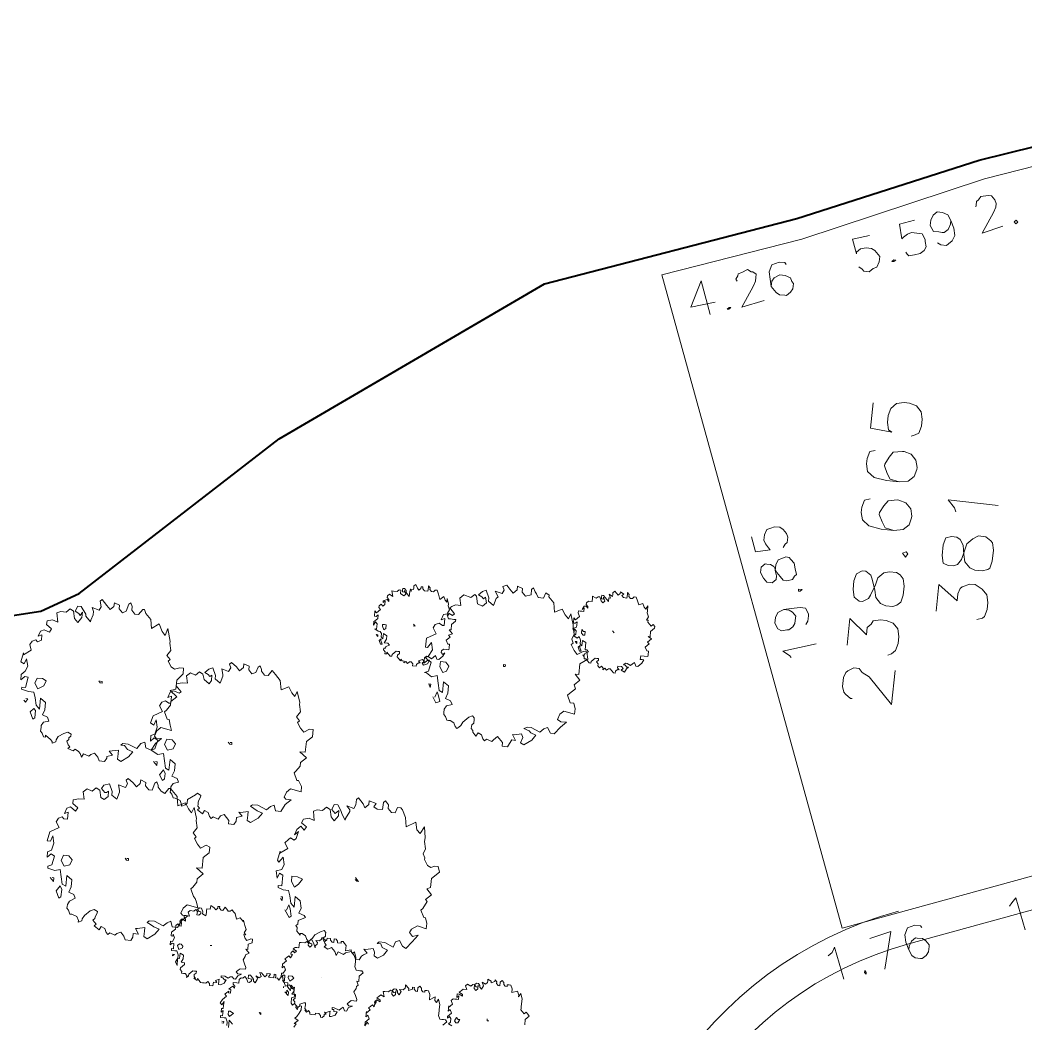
# Model space of a CAD drawing. Header units: metres. Extents: x -977055 to 805873, y -1033982 to 242021.
# Drawn here: x 2703.89 to 2733.51, y 1083.39 to 1112.94 of the extents above; entities that cross this region are included whole.
import ezdxf

# ---------------------------------------------------------------- set-up
doc = ezdxf.new("R2010")
doc.units = ezdxf.units.M
for name, color, linetype in [('PDF_acera', 7, 'Continuous'), ('PDF_areas por lote', 7, 'Continuous'), ('PDF_COTAS', 7, 'Continuous'), ('PDF_LOTES', 7, 'Continuous'), ('PDF_No. lotes', 7, 'Continuous'), ('PDF_PLANTAS', 7, 'Continuous'), ('PDF_Poligono Ceres', 7, 'Continuous')]:
    doc.layers.add(name, color=color, linetype=linetype)

# ---------------------------------------------------------------- blocks, each defined once
blk = doc.blocks.new('CALLE')
at = {"layer": 'PDF_acera', "lineweight": 9}
blk.add_lwpolyline([(39.010727, -232.196302, -0.3800811), (49.067424, -237.29328), (76.670496, -307.35936)], format="xyb", dxfattribs=at)
blk.add_arc((41.17176, -240.404976), 9.292752, 21.5057374, 104.7491479, dxfattribs=at)
at = {"layer": 'PDF_areas por lote', "lineweight": 9}
for points in [[(54.655776, -235.38816), (54.655776, -235.345824), (54.740448, -235.218816), (54.782784, -235.17648), (54.909792, -235.134144), (55.121472, -235.134144), (55.24848, -235.17648), (55.290816, -235.218816), (55.375488, -235.345824), (55.375488, -235.472832), (55.290816, -235.557504), (55.206144, -235.726848), (54.61344, -236.319552), (55.417824, -236.319552)], [(55.88352, -235.134144), (56.51856, -235.134144), (56.179872, -235.557504), (56.349216, -235.557504), (56.433888, -235.642176), (56.51856, -235.684512), (56.560896, -235.853856), (56.560896, -235.980864), (56.51856, -236.150208), (56.391552, -236.277216), (56.222208, -236.319552), (56.052864, -236.319552), (55.88352, -236.277216), (55.798848, -236.192544), (55.756512, -236.107872)], [(59.355072, -235.303488), (59.312736, -235.17648), (59.143392, -235.134144), (59.016384, -235.134144), (58.84704, -235.17648), (58.720032, -235.345824), (58.677696, -235.642176), (58.677696, -235.938528), (58.720032, -236.150208), (58.84704, -236.277216), (59.016384, -236.319552), (59.05872, -236.319552), (59.228064, -236.277216), (59.355072, -236.150208), (59.397408, -235.980864), (59.397408, -235.938528), (59.355072, -235.726848), (59.228064, -235.642176), (59.05872, -235.557504), (59.016384, -235.557504), (58.84704, -235.642176), (58.720032, -235.726848), (58.677696, -235.938528)], [(60.498144, -235.303488), (60.455808, -235.17648), (60.286464, -235.134144), (60.159456, -235.134144), (59.990112, -235.17648), (59.863104, -235.345824), (59.820768, -235.642176), (59.820768, -235.938528), (59.863104, -236.150208), (59.990112, -236.277216), (60.159456, -236.319552), (60.201792, -236.319552), (60.371136, -236.277216), (60.498144, -236.150208), (60.54048, -235.980864), (60.54048, -235.938528), (60.498144, -235.726848), (60.371136, -235.642176), (60.201792, -235.557504), (60.159456, -235.557504), (59.990112, -235.642176), (59.863104, -235.726848), (59.820768, -235.938528)], [(61.59888, -235.134144), (61.006176, -235.134144), (60.96384, -235.642176), (61.006176, -235.557504), (61.17552, -235.515168), (61.344864, -235.515168), (61.514208, -235.557504), (61.641216, -235.684512), (61.683552, -235.853856), (61.683552, -235.980864), (61.641216, -236.150208), (61.514208, -236.277216), (61.344864, -236.319552), (61.17552, -236.319552), (61.006176, -236.277216), (60.96384, -236.192544), (60.921504, -236.107872)]]:
    blk.add_lwpolyline(points, dxfattribs=at)
for points in [[(57.195936, -235.134144), (57.026592, -235.17648), (56.94192, -235.303488), (56.94192, -235.38816), (57.026592, -235.515168), (57.111264, -235.557504), (57.36528, -235.642176), (57.534624, -235.684512), (57.661632, -235.81152), (57.703968, -235.938528), (57.703968, -236.107872), (57.661632, -236.192544), (57.57696, -236.277216), (57.407616, -236.319552), (57.195936, -236.319552), (57.026592, -236.277216), (56.94192, -236.192544), (56.899584, -236.107872), (56.899584, -235.938528), (56.94192, -235.81152), (57.068928, -235.684512), (57.238272, -235.642176), (57.492288, -235.557504), (57.57696, -235.515168), (57.661632, -235.38816), (57.661632, -235.303488), (57.57696, -235.17648), (57.407616, -235.134144)], [(58.169664, -236.192544), (58.084992, -236.277216), (58.169664, -236.319552), (58.212, -236.277216)]]:
    blk.add_lwpolyline(points, close=True, dxfattribs=at)
at = {"layer": 'PDF_COTAS', "lineweight": 9}
for points in [[(63.249984, -231.112224), (64.012032, -230.815872), (63.376992, -230.646528), (63.546336, -231.196896)], [(64.096704, -231.662592), (64.13904, -231.620256), (64.223712, -231.662592), (64.266048, -231.662592), (64.308384, -231.747264), (64.393056, -231.874272), (64.35072, -231.958944), (64.35072, -232.00128), (64.308384, -232.085952), (64.223712, -232.085952), (64.13904, -232.085952), (64.012032, -232.043616), (63.504, -231.831936), (63.71568, -232.339968)], [(64.604736, -232.763328), (64.647072, -232.720992), (64.647072, -232.593984), (64.604736, -232.509312), (64.5624, -232.42464), (64.393056, -232.382304), (64.223712, -232.42464), (64.054368, -232.466976), (63.92736, -232.593984), (63.885024, -232.678656), (63.885024, -232.805664), (63.885024, -232.848), (63.969696, -232.932672), (64.054368, -232.975008), (64.181376, -232.975008), (64.223712, -232.932672), (64.308384, -232.890336), (64.35072, -232.763328), (64.35072, -232.63632), (64.266048, -232.509312), (64.181376, -232.466976), (64.054368, -232.466976)], [(58.169664, -232.63632), (57.830976, -232.763328), (57.915648, -233.102016), (57.957984, -233.05968), (58.042656, -232.975008), (58.127328, -232.932672), (58.254336, -232.932672), (58.381344, -232.975008), (58.42368, -233.05968), (58.466016, -233.144352), (58.466016, -233.27136), (58.42368, -233.356032), (58.339008, -233.440704), (58.254336, -233.48304), (58.127328, -233.48304), (58.084992, -233.440704), (58.00032, -233.398368)], [(56.560896, -233.567712), (56.560896, -233.69472), (56.51856, -233.779392), (56.433888, -233.864064), (56.391552, -233.864064), (56.264544, -233.864064), (56.179872, -233.821728), (56.0952, -233.737056), (56.0952, -233.69472), (56.052864, -233.567712), (56.0952, -233.48304), (56.222208, -233.398368), (56.349216, -233.398368), (56.476224, -233.440704), (56.560896, -233.567712), (56.603232, -233.737056), (56.645568, -233.948736), (56.645568, -234.075744), (56.51856, -234.160416), (56.476224, -234.160416), (56.349216, -234.160416), (56.264544, -234.11808)], [(55.46016, -233.864064), (55.502496, -233.821728), (55.587168, -233.652384), (55.841184, -234.414432)], [(65.493792, -234.626112), (65.366784, -234.245088), (65.028096, -234.372096), (65.070432, -234.372096), (65.155104, -234.456768), (65.19744, -234.583776), (65.19744, -234.710784), (65.155104, -234.795456), (65.070432, -234.880128), (65.028096, -234.922464), (64.901088, -234.922464), (64.77408, -234.880128), (64.731744, -234.795456), (64.647072, -234.710784), (64.647072, -234.583776), (64.689408, -234.54144), (64.731744, -234.456768)], [(65.959488, -235.642176), (65.83248, -235.303488), (65.493792, -235.38816), (65.536128, -235.430496), (65.6208, -235.515168), (65.663136, -235.59984), (65.663136, -235.726848), (65.663136, -235.853856), (65.536128, -235.938528), (65.493792, -235.938528), (65.366784, -235.980864), (65.282112, -235.938528), (65.19744, -235.853856), (65.155104, -235.726848), (65.112768, -235.59984), (65.155104, -235.557504), (65.19744, -235.515168)], [(48.601728, -235.472832), (48.6864, -235.557504), (48.813408, -235.59984), (48.093696, -235.896192)], [(66.04416, -236.488896), (65.959488, -236.488896), (65.83248, -236.44656), (65.747808, -236.361888), (65.747808, -236.319552), (65.747808, -236.23488), (65.747808, -236.107872), (65.874816, -236.0232), (66.001824, -236.0232), (66.128832, -236.065536), (66.213504, -236.150208), (66.213504, -236.277216), (66.171168, -236.404224), (66.04416, -236.488896), (65.874816, -236.573568), (65.705472, -236.615904), (65.578464, -236.573568), (65.493792, -236.488896), (65.451456, -236.44656), (65.451456, -236.319552), (65.493792, -236.23488)], [(48.432384, -236.827584), (49.32144, -236.86992), (49.10976, -236.404224)], [(49.490784, -237.589632), (49.53312, -237.547296), (49.53312, -237.420288), (49.490784, -237.335616), (49.448448, -237.250944), (49.279104, -237.208608), (49.10976, -237.250944), (48.940416, -237.335616), (48.813408, -237.420288), (48.771072, -237.50496), (48.771072, -237.631968), (48.771072, -237.674304), (48.855744, -237.758976), (48.940416, -237.801312), (49.067424, -237.801312), (49.10976, -237.801312), (49.194432, -237.71664), (49.236768, -237.631968), (49.236768, -237.50496), (49.236768, -237.462624), (49.152096, -237.377952), (49.025088, -237.335616), (48.940416, -237.335616)], [(66.425184, -237.039264), (66.46752, -237.039264), (66.552192, -237.039264), (66.594528, -237.0816), (66.6792, -237.123936), (66.721536, -237.29328), (66.721536, -237.377952), (66.6792, -237.420288), (66.636864, -237.462624), (66.552192, -237.50496), (66.46752, -237.50496), (66.340512, -237.462624), (65.83248, -237.250944), (66.04416, -237.71664)], [(50.210496, -239.579424), (50.295168, -239.62176), (50.422176, -239.706432), (49.702464, -240.002784)]]:
    blk.add_lwpolyline(points, dxfattribs=at)
for points in [[(63.461664, -231.535584), (63.419328, -231.493248), (63.419328, -231.535584), (63.461664, -231.57792)], [(57.238272, -233.017344), (57.1536, -233.102016), (57.1536, -233.186688), (57.1536, -233.229024), (57.238272, -233.313696), (57.322944, -233.313696), (57.449952, -233.27136), (57.57696, -233.27136), (57.703968, -233.313696), (57.746304, -233.398368), (57.78864, -233.48304), (57.78864, -233.567712), (57.746304, -233.610048), (57.661632, -233.69472), (57.534624, -233.737056), (57.407616, -233.779392), (57.36528, -233.737056), (57.280608, -233.69472), (57.238272, -233.567712), (57.238272, -233.48304), (57.322944, -233.398368), (57.407616, -233.313696), (57.534624, -233.229024), (57.57696, -233.144352), (57.57696, -233.05968), (57.57696, -233.017344), (57.492288, -232.932672), (57.36528, -232.932672)], [(57.026592, -233.864064), (57.026592, -233.9064), (57.068928, -233.948736), (57.068928, -233.864064)], [(64.98576, -235.261152), (64.943424, -235.218816), (64.943424, -235.261152), (64.98576, -235.303488)], [(48.347712, -236.361888), (48.305376, -236.361888), (48.26304, -236.404224), (48.305376, -236.404224)], [(66.213504, -238.012992), (66.171168, -237.970656), (66.128832, -238.012992), (66.171168, -238.055328)]]:
    blk.add_lwpolyline(points, close=True, dxfattribs=at)
at = {"layer": 'PDF_LOTES', "lineweight": 20}
blk.add_lwpolyline([(64.054368, -229.88448), (65.239776, -233.05968), (67.10256, -237.166272), (67.695264, -238.77504), (52.792992, -244.659744), (49.279104, -235.726848)], close=True, dxfattribs=at)
at = {"layer": 'PDF_No. lotes', "lineweight": 20}
for points in [[(56.899584, -237.123936), (57.534624, -237.123936), (57.195936, -237.589632), (57.36528, -237.589632), (57.492288, -237.631968), (57.534624, -237.674304), (57.619296, -237.843648), (57.619296, -237.970656), (57.534624, -238.14), (57.407616, -238.267008), (57.238272, -238.309344), (57.068928, -238.309344), (56.899584, -238.267008), (56.857248, -238.224672), (56.814912, -238.097664)], [(59.2704, -237.335616), (59.355072, -237.29328), (59.524416, -237.123936), (59.524416, -238.309344)]]:
    blk.add_lwpolyline(points, dxfattribs=at)
blk.add_lwpolyline([(58.212, -237.123936), (58.042656, -237.166272), (58.00032, -237.29328), (58.00032, -237.420288), (58.042656, -237.50496), (58.169664, -237.589632), (58.381344, -237.631968), (58.550688, -237.674304), (58.677696, -237.801312), (58.762368, -237.92832), (58.762368, -238.097664), (58.677696, -238.224672), (58.63536, -238.267008), (58.466016, -238.309344), (58.212, -238.309344), (58.042656, -238.267008), (58.00032, -238.224672), (57.957984, -238.097664), (57.957984, -237.92832), (58.00032, -237.801312), (58.127328, -237.674304), (58.296672, -237.631968), (58.508352, -237.589632), (58.63536, -237.50496), (58.677696, -237.420288), (58.677696, -237.29328), (58.63536, -237.166272), (58.466016, -237.123936)], close=True, dxfattribs=at)
at = {"layer": 'PDF_PLANTAS', "lineweight": 9}
for points in [[(54.994464, -218.369088), (55.079136, -218.326752), (55.0368, -218.284416), (54.867456, -218.24208), (54.82512, -218.157408), (54.909792, -218.072736), (54.994464, -218.072736), (55.0368, -217.945728), (54.952128, -217.945728), (54.867456, -217.861056), (54.952128, -217.776384), (55.079136, -217.649376), (55.0368, -217.60704), (54.909792, -217.649376), (54.82512, -217.60704), (54.867456, -217.437696), (54.782784, -217.480032), (54.698112, -217.480032), (54.571104, -217.437696), (54.528768, -217.437696), (54.655776, -217.310688), (54.698112, -217.310688), (54.867456, -217.18368), (54.867456, -217.099008), (54.740448, -217.056672), (54.698112, -217.141344), (54.655776, -217.18368), (54.740448, -217.226016), (54.61344, -217.226016), (54.486432, -217.141344), (54.571104, -217.056672), (54.740448, -217.014336), (54.782784, -216.929664), (54.698112, -216.844992), (54.698112, -216.717984), (54.655776, -216.633312), (54.444096, -216.675648), (54.486432, -216.54864), (54.444096, -216.421632), (54.359424, -216.421632), (54.274752, -216.54864), (54.19008, -216.506304), (54.232416, -216.379296), (54.19008, -216.294624), (54.063072, -216.252288), (54.105408, -216.33696), (53.9784, -216.33696), (53.936064, -216.252288), (53.9784, -216.209952), (53.936064, -216.12528), (53.851392, -216.082944), (53.724384, -216.12528), (53.597376, -215.955936), (53.639712, -215.955936), (53.428032, -215.9136), (53.385696, -215.998272), (53.512704, -216.040608), (53.34336, -216.082944), (53.216352, -216.040608), (53.13168, -215.955936), (53.004672, -215.955936), (53.089344, -216.040608), (53.089344, -216.12528), (52.835328, -216.082944), (52.835328, -215.998272), (52.792992, -215.998272), (52.750656, -216.167616), (52.750656, -216.294624), (52.623648, -216.33696), (52.454304, -216.379296), (52.369632, -216.463968), (52.623648, -216.463968), (52.538976, -216.590976), (52.369632, -216.590976), (52.242624, -216.54864), (52.200288, -216.675648), (52.115616, -216.717984), (52.07328, -216.590976), (51.988608, -216.54864), (51.946272, -216.54864), (51.8616, -216.54864), (51.819264, -216.590976), (51.734592, -216.633312), (51.734592, -216.675648), (51.776928, -216.675648), (51.692256, -216.802656), (51.64992, -216.844992), (51.607584, -216.844992), (51.64992, -216.929664), (51.692256, -216.929664), (51.776928, -216.972), (51.8616, -217.099008), (51.903936, -217.18368), (51.8616, -217.268352), (51.819264, -217.268352), (51.776928, -217.226016), (51.734592, -217.226016), (51.692256, -217.18368), (51.607584, -217.226016), (51.565248, -217.268352), (51.522912, -217.226016), (51.480576, -217.353024), (51.522912, -217.39536), (51.480576, -217.480032), (51.43824, -217.522368), (51.353568, -217.564704), (51.43824, -217.60704), (51.395904, -217.734048), (51.43824, -217.776384), (51.480576, -217.861056), (51.395904, -217.945728), (51.311232, -217.988064), (51.311232, -218.115072), (51.395904, -218.157408), (51.43824, -218.157408), (51.480576, -218.284416), (51.565248, -218.199744), (51.607584, -218.411424), (51.522912, -218.411424), (51.395904, -218.411424), (51.353568, -218.496096), (51.480576, -218.66544), (51.607584, -218.750112), (51.64992, -218.623104), (51.734592, -218.538432), (51.734592, -218.45376), (51.776928, -218.496096), (51.776928, -218.623104), (51.692256, -218.834784), (51.819264, -218.919456), (51.8616, -219.004128), (51.734592, -219.046464), (51.692256, -219.173472), (51.8616, -219.258144), (51.988608, -219.385152), (51.988608, -219.258144), (52.030944, -219.215808), (52.157952, -219.258144), (52.242624, -219.342816), (52.200288, -219.596832), (52.327296, -219.554496), (52.454304, -219.51216), (52.454304, -219.469824), (52.623648, -219.385152), (52.665984, -219.427488), (52.792992, -219.51216), (52.877664, -219.51216), (53.004672, -219.639168), (53.13168, -219.469824), (53.174016, -219.596832), (53.385696, -219.596832), (53.55504, -219.72384), (53.682048, -219.72384), (53.682048, -219.639168), (53.639712, -219.51216), (53.682048, -219.427488), (53.809056, -219.342816), (53.851392, -219.385152), (53.936064, -219.30048), (54.063072, -219.385152), (54.232416, -219.342816), (54.274752, -219.342816), (54.571104, -219.258144), (54.40176, -219.215808), (54.486432, -219.131136), (54.655776, -219.046464), (54.528768, -218.87712), (54.740448, -218.834784), (54.867456, -218.707776), (54.952128, -218.66544), (54.952128, -218.623104), (54.82512, -218.538432), (54.82512, -218.45376), (54.909792, -218.369088)], [(52.28496, -216.252288), (52.115616, -216.33696), (52.157952, -216.379296), (52.327296, -216.379296), (52.369632, -216.33696)], [(53.089344, -216.33696), (52.962336, -216.294624), (52.835328, -216.379296), (52.92, -216.506304), (53.047008, -216.54864), (53.089344, -216.463968)], [(50.887872, -219.427488), (50.972544, -219.385152), (50.930208, -219.342816), (50.760864, -219.30048), (50.760864, -219.215808), (50.845536, -219.131136), (50.930208, -219.131136), (50.972544, -219.004128), (50.887872, -219.004128), (50.8032, -218.919456), (50.887872, -218.834784), (50.972544, -218.707776), (50.930208, -218.66544), (50.845536, -218.707776), (50.760864, -218.66544), (50.8032, -218.496096), (50.676192, -218.538432), (50.633856, -218.538432), (50.464512, -218.496096), (50.549184, -218.369088), (50.633856, -218.369088), (50.8032, -218.284416), (50.760864, -218.157408), (50.676192, -218.115072), (50.59152, -218.199744), (50.59152, -218.24208), (50.633856, -218.284416), (50.506848, -218.284416), (50.422176, -218.199744), (50.464512, -218.115072), (50.633856, -218.072736), (50.676192, -217.988064), (50.59152, -217.903392), (50.633856, -217.776384), (50.549184, -217.691712), (50.37984, -217.734048), (50.37984, -217.60704), (50.337504, -217.480032), (50.252832, -217.480032), (50.16816, -217.60704), (50.083488, -217.564704), (50.16816, -217.437696), (50.125824, -217.353024), (49.998816, -217.310688), (50.041152, -217.39536), (49.871808, -217.39536), (49.871808, -217.310688), (49.914144, -217.268352), (49.871808, -217.18368), (49.787136, -217.141344), (49.660128, -217.226016), (49.53312, -217.014336), (49.32144, -216.972), (49.32144, -217.056672), (49.448448, -217.099008), (49.279104, -217.141344), (49.10976, -217.099008), (49.067424, -217.014336), (48.940416, -217.014336), (49.025088, -217.099008), (48.982752, -217.18368), (48.771072, -217.141344), (48.728736, -217.056672), (48.6864, -217.056672), (48.644064, -217.226016), (48.6864, -217.353024), (48.517056, -217.39536), (48.347712, -217.437696), (48.305376, -217.522368), (48.559392, -217.522368), (48.47472, -217.649376), (48.305376, -217.649376), (48.178368, -217.60704), (48.136032, -217.734048), (48.05136, -217.776384), (47.966688, -217.649376), (47.882016, -217.60704), (47.83968, -217.60704), (47.797344, -217.60704), (47.755008, -217.649376), (47.670336, -217.691712), (47.670336, -217.734048), (47.628, -217.861056), (47.543328, -217.903392), (47.500992, -217.903392), (47.543328, -217.988064), (47.585664, -217.988064), (47.670336, -218.0304), (47.797344, -218.157408), (47.83968, -218.24208), (47.797344, -218.326752), (47.755008, -218.326752), (47.670336, -218.284416), (47.628, -218.284416), (47.585664, -218.24208), (47.543328, -218.284416), (47.500992, -218.326752), (47.458656, -218.284416), (47.373984, -218.411424), (47.458656, -218.45376), (47.41632, -218.538432), (47.331648, -218.580768), (47.289312, -218.623104), (47.331648, -218.66544), (47.289312, -218.792448), (47.331648, -218.834784), (47.373984, -218.919456), (47.289312, -219.004128), (47.20464, -219.046464), (47.20464, -219.173472), (47.289312, -219.215808), (47.373984, -219.215808), (47.373984, -219.342816), (47.500992, -219.258144), (47.500992, -219.30048), (47.543328, -219.469824), (47.458656, -219.469824), (47.331648, -219.469824), (47.289312, -219.554496), (47.41632, -219.72384), (47.543328, -219.808512), (47.585664, -219.681504), (47.628, -219.596832), (47.670336, -219.51216), (47.712672, -219.554496), (47.712672, -219.681504), (47.628, -219.893184), (47.712672, -219.977856), (47.755008, -220.062528), (47.628, -220.104864), (47.628, -220.231872), (47.797344, -220.316544), (47.924352, -220.443552), (47.924352, -220.316544), (47.966688, -220.274208), (48.093696, -220.316544), (48.178368, -220.401216), (48.136032, -220.655232), (48.26304, -220.612896), (48.347712, -220.57056), (48.390048, -220.528224), (48.559392, -220.443552), (48.601728, -220.485888), (48.728736, -220.57056), (48.813408, -220.57056), (48.940416, -220.697568), (49.067424, -220.528224), (49.067424, -220.655232), (49.32144, -220.655232), (49.448448, -220.78224), (49.575456, -220.78224), (49.617792, -220.697568), (49.53312, -220.57056), (49.617792, -220.485888), (49.7448, -220.401216), (49.787136, -220.443552), (49.871808, -220.35888), (49.998816, -220.443552), (50.16816, -220.401216), (50.210496, -220.401216), (50.464512, -220.316544), (50.337504, -220.274208), (50.422176, -220.189536), (50.549184, -220.104864), (50.464512, -219.93552), (50.676192, -219.893184), (50.8032, -219.766176), (50.845536, -219.72384), (50.845536, -219.681504), (50.718528, -219.596832), (50.760864, -219.51216), (50.845536, -219.427488)], [(48.178368, -217.310688), (48.009024, -217.39536), (48.05136, -217.437696), (48.220704, -217.437696), (48.305376, -217.39536)], [(49.025088, -217.39536), (48.89808, -217.353024), (48.771072, -217.437696), (48.813408, -217.564704), (48.940416, -217.60704), (49.025088, -217.522368)], [(53.851392, -221.544288), (53.936064, -221.501952), (53.893728, -221.459616), (53.76672, -221.41728), (53.724384, -221.332608), (53.809056, -221.247936), (53.893728, -221.247936), (53.936064, -221.120928), (53.851392, -221.120928), (53.76672, -221.036256), (53.851392, -220.951584), (53.936064, -220.824576), (53.893728, -220.78224), (53.809056, -220.824576), (53.724384, -220.78224), (53.76672, -220.612896), (53.639712, -220.655232), (53.597376, -220.655232), (53.428032, -220.612896), (53.512704, -220.485888), (53.597376, -220.485888), (53.76672, -220.401216), (53.724384, -220.316544), (53.639712, -220.231872), (53.597376, -220.316544), (53.55504, -220.35888), (53.597376, -220.401216), (53.470368, -220.401216), (53.385696, -220.35888), (53.470368, -220.231872), (53.597376, -220.189536), (53.639712, -220.104864), (53.55504, -220.020192), (53.597376, -219.893184), (53.512704, -219.808512), (53.34336, -219.850848), (53.34336, -219.72384), (53.301024, -219.596832), (53.258688, -219.596832), (53.13168, -219.72384), (53.089344, -219.681504), (53.13168, -219.554496), (53.089344, -219.469824), (52.962336, -219.427488), (53.004672, -219.51216), (52.835328, -219.51216), (52.835328, -219.469824), (52.877664, -219.385152), (52.835328, -219.30048), (52.750656, -219.258144), (52.623648, -219.342816), (52.49664, -219.131136), (52.327296, -219.0888), (52.28496, -219.173472), (52.411968, -219.215808), (52.242624, -219.258144), (52.07328, -219.215808), (52.030944, -219.131136), (51.903936, -219.131136), (51.988608, -219.215808), (51.946272, -219.30048), (51.734592, -219.258144), (51.692256, -219.173472), (51.607584, -219.342816), (51.64992, -219.469824), (51.480576, -219.51216), (51.311232, -219.554496), (51.268896, -219.639168), (51.522912, -219.639168), (51.43824, -219.766176), (51.268896, -219.766176), (51.141888, -219.72384), (51.099552, -219.850848), (51.01488, -219.893184), (50.972544, -219.766176), (50.887872, -219.72384), (50.8032, -219.72384), (50.760864, -219.72384), (50.718528, -219.766176), (50.633856, -219.808512), (50.633856, -219.850848), (50.59152, -219.977856), (50.506848, -220.020192), (50.464512, -220.020192), (50.506848, -220.104864), (50.549184, -220.1472), (50.633856, -220.1472), (50.760864, -220.316544), (50.8032, -220.35888), (50.760864, -220.443552), (50.718528, -220.443552), (50.633856, -220.401216), (50.59152, -220.401216), (50.549184, -220.401216), (50.506848, -220.401216), (50.464512, -220.443552), (50.422176, -220.401216), (50.337504, -220.528224), (50.422176, -220.57056), (50.37984, -220.655232), (50.295168, -220.697568), (50.252832, -220.739904), (50.295168, -220.78224), (50.252832, -220.909248), (50.337504, -220.951584), (50.37984, -221.036256), (50.252832, -221.163264), (50.16816, -221.163264), (50.16816, -221.290272), (50.252832, -221.332608), (50.337504, -221.332608), (50.37984, -221.459616), (50.464512, -221.374944), (50.464512, -221.41728), (50.506848, -221.586624), (50.422176, -221.586624), (50.295168, -221.586624), (50.252832, -221.671296), (50.37984, -221.84064), (50.506848, -221.925312), (50.549184, -221.798304), (50.59152, -221.713632), (50.633856, -221.62896), (50.676192, -221.671296), (50.676192, -221.798304), (50.59152, -222.009984), (50.676192, -222.094656), (50.718528, -222.179328), (50.59152, -222.221664), (50.59152, -222.348672), (50.760864, -222.433344), (50.887872, -222.560352), (50.887872, -222.433344), (50.930208, -222.391008), (51.057216, -222.433344), (51.141888, -222.518016), (51.099552, -222.772032), (51.22656, -222.772032), (51.353568, -222.68736), (51.353568, -222.645024), (51.522912, -222.560352), (51.565248, -222.602688), (51.692256, -222.68736), (51.776928, -222.68736), (51.903936, -222.814368), (52.030944, -222.645024), (52.030944, -222.772032), (52.28496, -222.772032), (52.411968, -222.89904), (52.581312, -222.89904), (52.581312, -222.814368), (52.49664, -222.68736), (52.581312, -222.602688), (52.70832, -222.518016), (52.750656, -222.560352), (52.835328, -222.47568), (52.962336, -222.560352), (53.13168, -222.518016), (53.174016, -222.518016), (53.428032, -222.433344), (53.301024, -222.391008), (53.385696, -222.306336), (53.512704, -222.221664), (53.428032, -222.05232), (53.639712, -222.009984), (53.76672, -221.882976), (53.809056, -221.84064), (53.851392, -221.798304), (53.724384, -221.713632), (53.724384, -221.62896), (53.809056, -221.544288)], [(51.141888, -219.427488), (51.01488, -219.51216), (51.057216, -219.554496), (51.184224, -219.554496), (51.268896, -219.51216)], [(51.988608, -219.51216), (51.8616, -219.469824), (51.734592, -219.554496), (51.776928, -219.681504), (51.903936, -219.72384), (51.988608, -219.639168)], [(47.162304, -221.882976), (47.20464, -221.967648), (47.289312, -221.882976), (47.289312, -221.925312), (47.41632, -221.925312), (47.458656, -222.009984), (47.543328, -222.009984), (47.543328, -221.967648), (47.500992, -221.882976), (47.543328, -221.84064), (47.628, -221.798304), (47.628, -221.84064), (47.670336, -221.798304), (47.755008, -221.84064), (47.83968, -221.798304), (47.966688, -221.755968), (47.924352, -221.755968), (47.966688, -221.713632), (48.009024, -221.671296), (47.966688, -221.586624), (48.093696, -221.544288), (48.136032, -221.501952), (48.178368, -221.459616), (48.136032, -221.41728), (48.136032, -221.374944), (48.178368, -221.332608), (48.220704, -221.290272), (48.136032, -221.247936), (48.136032, -221.2056), (48.178368, -221.163264), (48.220704, -221.163264), (48.220704, -221.120928), (48.178368, -221.120928), (48.136032, -221.078592), (48.178368, -221.036256), (48.220704, -220.951584), (48.178368, -220.951584), (48.136032, -220.951584), (48.136032, -220.866912), (48.093696, -220.866912), (48.05136, -220.866912), (47.966688, -220.866912), (48.009024, -220.78224), (48.05136, -220.78224), (48.136032, -220.739904), (48.136032, -220.697568), (48.093696, -220.655232), (48.05136, -220.697568), (48.05136, -220.739904), (48.009024, -220.739904), (47.966688, -220.697568), (47.966688, -220.655232), (48.05136, -220.655232), (48.093696, -220.612896), (48.05136, -220.57056), (48.05136, -220.485888), (48.009024, -220.443552), (47.924352, -220.485888), (47.924352, -220.401216), (47.924352, -220.35888), (47.882016, -220.35888), (47.83968, -220.401216), (47.797344, -220.401216), (47.83968, -220.316544), (47.797344, -220.274208), (47.755008, -220.274208), (47.755008, -220.316544), (47.670336, -220.316544), (47.670336, -220.274208), (47.712672, -220.231872), (47.670336, -220.189536), (47.628, -220.189536), (47.585664, -220.189536), (47.500992, -220.104864), (47.41632, -220.104864), (47.41632, -220.1472), (47.458656, -220.1472), (47.373984, -220.189536), (47.289312, -220.1472), (47.289312, -220.104864), (47.20464, -220.104864), (47.246976, -220.1472), (47.246976, -220.189536), (47.119968, -220.189536), (47.119968, -220.1472), (47.077632, -220.1472), (47.077632, -220.231872), (47.077632, -220.274208), (46.99296, -220.316544), (46.908288, -220.316544), (46.908288, -220.35888), (47.035296, -220.35888), (46.99296, -220.443552), (46.908288, -220.443552), (46.823616, -220.401216), (46.823616, -220.485888), (46.78128, -220.485888), (46.738944, -220.443552), (46.696608, -220.401216), (46.654272, -220.401216), (46.611936, -220.443552), (46.5696, -220.443552), (46.5696, -220.485888), (46.5696, -220.528224), (46.527264, -220.57056), (46.484928, -220.57056), (46.527264, -220.612896), (46.5696, -220.612896), (46.654272, -220.697568), (46.654272, -220.739904), (46.654272, -220.78224), (46.611936, -220.78224), (46.5696, -220.739904), (46.527264, -220.739904), (46.484928, -220.78224), (46.484928, -220.739904), (46.442592, -220.824576), (46.484928, -220.824576), (46.442592, -220.866912), (46.400256, -220.909248), (46.400256, -220.951584), (46.400256, -220.99392), (46.400256, -221.036256), (46.442592, -221.078592), (46.400256, -221.120928), (46.35792, -221.120928), (46.35792, -221.2056), (46.400256, -221.2056), (46.442592, -221.2056), (46.442592, -221.290272), (46.484928, -221.247936), (46.527264, -221.332608), (46.484928, -221.332608), (46.400256, -221.332608), (46.400256, -221.374944), (46.442592, -221.459616), (46.527264, -221.501952), (46.527264, -221.459616), (46.5696, -221.41728), (46.5696, -221.374944), (46.611936, -221.374944), (46.611936, -221.459616), (46.5696, -221.544288), (46.611936, -221.586624), (46.611936, -221.62896), (46.5696, -221.671296), (46.5696, -221.713632), (46.654272, -221.755968), (46.696608, -221.84064), (46.696608, -221.755968), (46.738944, -221.713632), (46.78128, -221.755968), (46.823616, -221.798304), (46.823616, -221.925312), (46.865952, -221.925312), (46.950624, -221.882976), (47.035296, -221.84064), (47.119968, -221.882976)], [(46.823616, -220.274208), (46.738944, -220.316544), (46.78128, -220.316544), (46.865952, -220.316544), (46.908288, -220.316544)], [(46.99296, -220.189536), (46.950624, -220.189536), (46.99296, -220.231872)], [(47.246976, -220.316544), (47.20464, -220.274208), (47.119968, -220.316544), (47.162304, -220.401216), (47.20464, -220.401216), (47.246976, -220.35888)], [(45.807552, -221.62896), (45.72288, -221.62896), (45.680544, -221.671296), (45.72288, -221.713632), (45.765216, -221.755968), (45.807552, -221.671296)], [(45.849888, -222.348672), (45.807552, -222.391008), (45.849888, -222.391008)], [(51.01488, -224.846496), (51.099552, -224.761824), (51.057216, -224.719488), (50.887872, -224.719488), (50.887872, -224.59248), (50.930208, -224.507808), (51.01488, -224.550144), (51.057216, -224.3808), (50.972544, -224.3808), (50.887872, -224.296128), (50.972544, -224.253792), (51.099552, -224.126784), (51.057216, -224.084448), (50.930208, -224.084448), (50.845536, -224.042112), (50.887872, -223.872768), (50.8032, -223.95744), (50.760864, -223.95744), (50.59152, -223.872768), (50.549184, -223.872768), (50.676192, -223.788096), (50.760864, -223.74576), (50.887872, -223.661088), (50.887872, -223.576416), (50.760864, -223.53408), (50.718528, -223.576416), (50.676192, -223.618752), (50.760864, -223.703424), (50.633856, -223.703424), (50.506848, -223.618752), (50.59152, -223.53408), (50.760864, -223.491744), (50.8032, -223.407072), (50.718528, -223.3224), (50.718528, -223.195392), (50.676192, -223.11072), (50.464512, -223.153056), (50.506848, -223.026048), (50.464512, -222.89904), (50.37984, -222.856704), (50.295168, -222.983712), (50.210496, -222.941376), (50.295168, -222.856704), (50.210496, -222.772032), (50.083488, -222.729696), (50.16816, -222.814368), (49.998816, -222.772032), (49.95648, -222.729696), (49.998816, -222.645024), (49.95648, -222.602688), (49.871808, -222.518016), (49.7448, -222.602688), (49.617792, -222.433344), (49.660128, -222.433344), (49.448448, -222.391008), (49.406112, -222.433344), (49.53312, -222.518016), (49.363776, -222.560352), (49.236768, -222.518016), (49.194432, -222.391008), (49.025088, -222.433344), (49.152096, -222.47568), (49.10976, -222.560352), (48.855744, -222.560352), (48.855744, -222.47568), (48.813408, -222.47568), (48.771072, -222.602688), (48.771072, -222.729696), (48.644064, -222.772032), (48.47472, -222.814368), (48.390048, -222.89904), (48.644064, -222.89904), (48.559392, -223.026048), (48.390048, -223.068384), (48.26304, -223.026048), (48.220704, -223.153056), (48.178368, -223.195392), (48.093696, -223.026048), (48.009024, -223.026048), (47.966688, -222.983712), (47.924352, -223.026048), (47.83968, -223.026048), (47.755008, -223.11072), (47.797344, -223.11072), (47.797344, -223.153056), (47.755008, -223.237728), (47.670336, -223.280064), (47.628, -223.3224), (47.670336, -223.364736), (47.712672, -223.407072), (47.797344, -223.449408), (47.882016, -223.576416), (47.924352, -223.661088), (47.882016, -223.703424), (47.83968, -223.703424), (47.797344, -223.703424), (47.755008, -223.661088), (47.712672, -223.661088), (47.628, -223.703424), (47.585664, -223.74576), (47.543328, -223.703424), (47.500992, -223.788096), (47.543328, -223.872768), (47.500992, -223.915104), (47.458656, -223.95744), (47.373984, -223.999776), (47.458656, -224.042112), (47.41632, -224.16912), (47.458656, -224.211456), (47.500992, -224.338464), (47.41632, -224.423136), (47.331648, -224.465472), (47.331648, -224.550144), (47.41632, -224.59248), (47.458656, -224.634816), (47.500992, -224.719488), (47.585664, -224.634816), (47.585664, -224.677152), (47.628, -224.846496), (47.543328, -224.888832), (47.458656, -224.888832), (47.41632, -224.973504), (47.500992, -225.100512), (47.628, -225.185184), (47.670336, -225.058176), (47.755008, -225.01584), (47.755008, -224.931168), (47.797344, -224.973504), (47.797344, -225.100512), (47.712672, -225.312192), (47.83968, -225.354528), (47.882016, -225.4392), (47.755008, -225.523872), (47.712672, -225.608544), (47.882016, -225.735552), (48.05136, -225.86256), (48.009024, -225.735552), (48.093696, -225.65088), (48.178368, -225.693216), (48.26304, -225.820224), (48.220704, -226.031904), (48.347712, -226.031904), (48.47472, -225.989568), (48.47472, -225.947232), (48.644064, -225.86256), (48.6864, -225.904896), (48.855744, -225.989568), (48.89808, -225.947232), (49.025088, -226.07424), (49.152096, -225.947232), (49.194432, -226.031904), (49.406112, -226.031904), (49.575456, -226.201248), (49.702464, -226.158912), (49.702464, -226.07424), (49.660128, -225.989568), (49.702464, -225.904896), (49.829472, -225.820224), (49.871808, -225.820224), (49.95648, -225.777888), (50.083488, -225.820224), (50.252832, -225.777888), (50.337504, -225.777888), (50.59152, -225.735552), (50.422176, -225.65088), (50.506848, -225.566208), (50.676192, -225.523872), (50.549184, -225.312192), (50.760864, -225.269856), (50.930208, -225.185184), (50.972544, -225.142848), (50.972544, -225.058176), (50.845536, -225.01584), (50.845536, -224.931168), (50.930208, -224.846496)], [(46.696608, -224.550144), (46.738944, -224.59248), (46.823616, -224.550144), (46.823616, -224.59248), (46.950624, -224.59248), (47.035296, -224.677152), (47.077632, -224.634816), (47.077632, -224.59248), (47.077632, -224.550144), (47.077632, -224.507808), (47.162304, -224.465472), (47.20464, -224.465472), (47.289312, -224.465472), (47.373984, -224.465472), (47.500992, -224.423136), (47.458656, -224.3808), (47.500992, -224.338464), (47.543328, -224.338464), (47.500992, -224.211456), (47.628, -224.211456), (47.670336, -224.16912), (47.712672, -224.126784), (47.712672, -224.084448), (47.670336, -224.084448), (47.670336, -223.999776), (47.712672, -223.999776), (47.755008, -223.95744), (47.755008, -223.915104), (47.670336, -223.915104), (47.670336, -223.872768), (47.712672, -223.830432), (47.755008, -223.830432), (47.755008, -223.74576), (47.712672, -223.74576), (47.670336, -223.703424), (47.712672, -223.703424), (47.755008, -223.618752), (47.712672, -223.618752), (47.670336, -223.576416), (47.670336, -223.491744), (47.628, -223.53408), (47.585664, -223.53408), (47.543328, -223.491744), (47.500992, -223.491744), (47.585664, -223.449408), (47.670336, -223.407072), (47.670336, -223.364736), (47.628, -223.3224), (47.585664, -223.364736), (47.585664, -223.407072), (47.543328, -223.407072), (47.500992, -223.364736), (47.543328, -223.3224), (47.585664, -223.3224), (47.628, -223.280064), (47.585664, -223.237728), (47.585664, -223.153056), (47.585664, -223.11072), (47.458656, -223.11072), (47.458656, -223.068384), (47.458656, -223.026048), (47.41632, -222.983712), (47.373984, -223.068384), (47.331648, -223.026048), (47.373984, -222.983712), (47.331648, -222.941376), (47.289312, -222.941376), (47.289312, -222.983712), (47.20464, -222.941376), (47.246976, -222.89904), (47.20464, -222.856704), (47.162304, -222.814368), (47.119968, -222.856704), (47.035296, -222.772032), (46.950624, -222.772032), (46.99296, -222.814368), (46.908288, -222.856704), (46.823616, -222.814368), (46.823616, -222.772032), (46.738944, -222.772032), (46.78128, -222.814368), (46.78128, -222.856704), (46.654272, -222.856704), (46.654272, -222.814368), (46.611936, -222.856704), (46.611936, -222.941376), (46.527264, -222.941376), (46.484928, -222.983712), (46.442592, -223.026048), (46.5696, -223.026048), (46.527264, -223.068384), (46.442592, -223.11072), (46.35792, -223.068384), (46.35792, -223.153056), (46.315584, -223.153056), (46.273248, -223.068384), (46.230912, -223.068384), (46.188576, -223.068384), (46.14624, -223.068384), (46.103904, -223.11072), (46.14624, -223.153056), (46.103904, -223.195392), (46.061568, -223.195392), (46.019232, -223.237728), (46.061568, -223.237728), (46.103904, -223.280064), (46.14624, -223.280064), (46.188576, -223.364736), (46.188576, -223.407072), (46.14624, -223.407072), (46.103904, -223.407072), (46.061568, -223.407072), (46.019232, -223.449408), (46.019232, -223.407072), (45.976896, -223.449408), (46.019232, -223.491744), (45.976896, -223.53408), (45.93456, -223.53408), (45.93456, -223.576416), (45.93456, -223.661088), (45.976896, -223.661088), (45.976896, -223.74576), (45.93456, -223.788096), (45.892224, -223.788096), (45.892224, -223.830432), (45.93456, -223.872768), (45.976896, -223.872768), (45.976896, -223.915104), (46.019232, -223.872768), (46.019232, -223.915104), (46.061568, -223.999776), (46.019232, -223.999776), (45.93456, -223.999776), (45.93456, -224.042112), (45.976896, -224.126784), (46.061568, -224.16912), (46.061568, -224.084448), (46.103904, -224.084448), (46.103904, -224.042112), (46.14624, -224.042112), (46.14624, -224.084448), (46.103904, -224.211456), (46.14624, -224.253792), (46.188576, -224.296128), (46.103904, -224.338464), (46.103904, -224.3808), (46.188576, -224.423136), (46.230912, -224.507808), (46.230912, -224.423136), (46.273248, -224.3808), (46.315584, -224.423136), (46.35792, -224.465472), (46.35792, -224.59248), (46.400256, -224.59248), (46.484928, -224.550144), (46.5696, -224.507808), (46.654272, -224.550144)], [(49.10976, -222.772032), (48.982752, -222.772032), (48.855744, -222.856704), (48.940416, -222.941376), (49.067424, -223.026048), (49.10976, -222.89904)], [(46.78128, -222.941376), (46.738944, -222.941376), (46.654272, -222.983712), (46.696608, -223.026048), (46.738944, -223.068384), (46.78128, -223.026048)], [(56.179872, -225.269856), (56.222208, -225.22752), (56.179872, -225.22752), (56.0952, -225.22752), (56.0952, -225.142848), (56.137536, -225.100512), (56.179872, -225.100512), (56.179872, -225.058176), (56.137536, -225.058176), (56.0952, -225.01584), (56.137536, -224.973504), (56.222208, -224.931168), (56.179872, -224.888832), (56.137536, -224.888832), (56.0952, -224.888832), (56.0952, -224.80416), (56.052864, -224.846496), (56.052864, -224.80416), (55.968192, -224.80416), (55.925856, -224.80416), (56.010528, -224.719488), (56.052864, -224.719488), (56.0952, -224.677152), (56.0952, -224.634816), (56.052864, -224.634816), (56.010528, -224.634816), (56.010528, -224.677152), (56.052864, -224.677152), (55.968192, -224.719488), (55.925856, -224.677152), (55.968192, -224.59248), (56.052864, -224.59248), (56.052864, -224.550144), (56.010528, -224.507808), (56.010528, -224.423136), (56.010528, -224.3808), (55.88352, -224.423136), (55.925856, -224.338464), (55.88352, -224.296128), (55.841184, -224.296128), (55.798848, -224.338464), (55.756512, -224.338464), (55.798848, -224.296128), (55.756512, -224.211456), (55.714176, -224.211456), (55.756512, -224.253792), (55.67184, -224.253792), (55.629504, -224.211456), (55.67184, -224.16912), (55.629504, -224.126784), (55.587168, -224.126784), (55.544832, -224.16912), (55.46016, -224.084448), (55.502496, -224.042112), (55.375488, -224.042112), (55.375488, -224.084448), (55.417824, -224.126784), (55.333152, -224.126784), (55.290816, -224.084448), (55.24848, -224.042112), (55.163808, -224.042112), (55.24848, -224.084448), (55.206144, -224.126784), (55.079136, -224.126784), (55.079136, -224.084448), (55.0368, -224.16912), (55.0368, -224.211456), (54.994464, -224.253792), (54.909792, -224.253792), (54.867456, -224.296128), (54.994464, -224.296128), (54.952128, -224.3808), (54.867456, -224.3808), (54.782784, -224.338464), (54.782784, -224.423136), (54.740448, -224.465472), (54.698112, -224.3808), (54.655776, -224.3808), (54.655776, -224.338464), (54.61344, -224.338464), (54.571104, -224.3808), (54.528768, -224.3808), (54.528768, -224.423136), (54.571104, -224.423136), (54.528768, -224.465472), (54.486432, -224.507808), (54.486432, -224.550144), (54.528768, -224.550144), (54.571104, -224.59248), (54.61344, -224.634816), (54.61344, -224.677152), (54.61344, -224.719488), (54.571104, -224.719488), (54.528768, -224.677152), (54.486432, -224.677152), (54.444096, -224.719488), (54.40176, -224.761824), (54.444096, -224.761824), (54.40176, -224.80416), (54.40176, -224.846496), (54.359424, -224.846496), (54.40176, -224.888832), (54.359424, -224.931168), (54.40176, -224.973504), (54.40176, -225.01584), (54.359424, -225.058176), (54.317088, -225.058176), (54.317088, -225.142848), (54.359424, -225.142848), (54.40176, -225.185184), (54.40176, -225.22752), (54.444096, -225.185184), (54.486432, -225.269856), (54.444096, -225.312192), (54.40176, -225.269856), (54.359424, -225.312192), (54.40176, -225.396864), (54.486432, -225.4392), (54.486432, -225.396864), (54.528768, -225.354528), (54.528768, -225.312192), (54.571104, -225.354528), (54.571104, -225.396864), (54.528768, -225.481536), (54.571104, -225.523872), (54.61344, -225.566208), (54.528768, -225.608544), (54.528768, -225.65088), (54.61344, -225.735552), (54.698112, -225.777888), (54.655776, -225.735552), (54.698112, -225.693216), (54.740448, -225.693216), (54.782784, -225.735552), (54.782784, -225.86256), (54.82512, -225.86256), (54.909792, -225.86256), (54.909792, -225.820224), (54.994464, -225.777888), (55.079136, -225.86256), (55.121472, -225.820224), (55.163808, -225.904896), (55.24848, -225.820224), (55.24848, -225.86256), (55.375488, -225.86256), (55.46016, -225.947232), (55.502496, -225.947232), (55.502496, -225.904896), (55.502496, -225.820224), (55.502496, -225.777888), (55.587168, -225.735552), (55.587168, -225.777888), (55.629504, -225.735552), (55.714176, -225.777888), (55.798848, -225.735552), (55.841184, -225.735552), (55.968192, -225.693216), (55.88352, -225.693216), (55.925856, -225.65088), (56.010528, -225.608544), (55.925856, -225.523872), (56.052864, -225.481536), (56.137536, -225.4392), (56.137536, -225.396864), (56.0952, -225.354528), (56.0952, -225.312192), (56.137536, -225.269856)], [(54.82512, -224.211456), (54.740448, -224.253792), (54.740448, -224.296128), (54.82512, -224.253792), (54.867456, -224.253792)], [(54.952128, -224.126784), (54.909792, -224.16912), (54.952128, -224.16912)], [(55.206144, -224.253792), (55.163808, -224.253792), (55.079136, -224.296128), (55.121472, -224.338464), (55.206144, -224.338464), (55.206144, -224.296128)], [(56.349216, -227.725344), (56.433888, -227.683008), (56.391552, -227.640672), (56.264544, -227.640672), (56.222208, -227.513664), (56.30688, -227.428992), (56.391552, -227.428992), (56.433888, -227.301984), (56.349216, -227.301984), (56.264544, -227.217312), (56.349216, -227.13264), (56.433888, -227.047968), (56.391552, -226.963296), (56.30688, -227.005632), (56.222208, -226.963296), (56.264544, -226.793952), (56.137536, -226.878624), (56.0952, -226.836288), (55.925856, -226.793952), (56.010528, -226.666944), (56.0952, -226.666944), (56.264544, -226.582272), (56.222208, -226.4976), (56.137536, -226.412928), (56.0952, -226.4976), (56.052864, -226.539936), (56.0952, -226.582272), (55.968192, -226.624608), (55.88352, -226.539936), (55.925856, -226.412928), (56.0952, -226.370592), (56.137536, -226.328256), (56.052864, -226.243584), (56.0952, -226.07424), (56.010528, -225.989568), (55.841184, -226.031904), (55.841184, -225.904896), (55.798848, -225.820224), (55.756512, -225.777888), (55.629504, -225.904896), (55.587168, -225.86256), (55.629504, -225.777888), (55.587168, -225.65088), (55.46016, -225.608544), (55.502496, -225.693216), (55.333152, -225.693216), (55.333152, -225.65088), (55.375488, -225.566208), (55.333152, -225.481536), (55.24848, -225.4392), (55.121472, -225.523872), (54.994464, -225.312192), (54.782784, -225.312192), (54.782784, -225.354528), (54.909792, -225.4392), (54.740448, -225.481536), (54.571104, -225.396864), (54.528768, -225.312192), (54.40176, -225.312192), (54.486432, -225.396864), (54.444096, -225.481536), (54.232416, -225.4392), (54.19008, -225.354528), (54.19008, -225.396864), (54.105408, -225.523872), (54.147744, -225.65088), (53.9784, -225.693216), (53.809056, -225.735552), (53.76672, -225.820224), (54.020736, -225.820224), (53.936064, -225.947232), (53.76672, -225.947232), (53.639712, -225.904896), (53.597376, -226.031904), (53.512704, -226.07424), (53.470368, -225.947232), (53.385696, -225.904896), (53.301024, -225.904896), (53.258688, -225.904896), (53.216352, -225.947232), (53.13168, -225.989568), (53.13168, -226.031904), (53.13168, -226.07424), (53.089344, -226.158912), (53.004672, -226.201248), (52.962336, -226.243584), (53.004672, -226.28592), (53.047008, -226.328256), (53.13168, -226.370592), (53.258688, -226.4976), (53.301024, -226.582272), (53.258688, -226.624608), (53.216352, -226.624608), (53.13168, -226.624608), (53.089344, -226.582272), (53.047008, -226.582272), (53.004672, -226.582272), (52.962336, -226.624608), (52.92, -226.624608), (52.835328, -226.70928), (52.92, -226.751616), (52.877664, -226.836288), (52.792992, -226.878624), (52.750656, -226.92096), (52.792992, -226.963296), (52.750656, -227.090304), (52.792992, -227.13264), (52.877664, -227.217312), (52.750656, -227.34432), (52.665984, -227.34432), (52.665984, -227.471328), (52.750656, -227.513664), (52.835328, -227.556), (52.835328, -227.640672), (52.962336, -227.556), (52.962336, -227.598336), (53.004672, -227.76768), (52.92, -227.810016), (52.792992, -227.76768), (52.750656, -227.852352), (52.877664, -228.021696), (53.004672, -228.106368), (53.047008, -227.97936), (53.089344, -227.937024), (53.13168, -227.810016), (53.174016, -227.894688), (53.174016, -227.97936), (53.089344, -228.19104), (53.174016, -228.275712), (53.216352, -228.360384), (53.089344, -228.445056), (53.089344, -228.529728), (53.258688, -228.656736), (53.385696, -228.783744), (53.385696, -228.656736), (53.428032, -228.572064), (53.55504, -228.6144), (53.639712, -228.699072), (53.597376, -228.953088), (53.724384, -228.953088), (53.851392, -228.910752), (53.851392, -228.82608), (54.020736, -228.741408), (54.063072, -228.783744), (54.19008, -228.910752), (54.274752, -228.868416), (54.40176, -228.995424), (54.528768, -228.868416), (54.528768, -228.953088), (54.782784, -228.953088), (54.909792, -229.122432), (55.079136, -229.080096), (55.079136, -228.995424), (54.994464, -228.868416), (55.079136, -228.783744), (55.206144, -228.699072), (55.24848, -228.741408), (55.333152, -228.699072), (55.46016, -228.741408), (55.629504, -228.699072), (55.67184, -228.699072), (55.925856, -228.6144), (55.798848, -228.572064), (55.88352, -228.487392), (56.010528, -228.40272), (55.925856, -228.233376), (56.137536, -228.19104), (56.264544, -228.064032), (56.30688, -228.064032), (56.349216, -227.97936), (56.222208, -227.937024), (56.222208, -227.810016), (56.30688, -227.76768)], [(53.936064, -225.481536), (53.851392, -225.523872), (53.936064, -225.523872)], [(54.486432, -225.693216), (54.359424, -225.693216), (54.232416, -225.777888), (54.274752, -225.86256), (54.40176, -225.904896), (54.486432, -225.820224)], [(46.230912, -226.963296), (46.14624, -226.92096), (46.103904, -226.963296), (46.103904, -227.005632), (46.188576, -227.047968), (46.188576, -227.005632)], [(54.571104, -227.174976), (54.528768, -227.174976), (54.528768, -227.217312), (54.571104, -227.217312)], [(46.273248, -227.683008), (46.230912, -227.683008), (46.230912, -227.725344), (46.230912, -227.683008)], [(56.51856, -229.926816), (56.560896, -229.88448), (56.51856, -229.88448), (56.433888, -229.88448), (56.433888, -229.799808), (56.476224, -229.757472), (56.51856, -229.799808), (56.560896, -229.715136), (56.51856, -229.715136), (56.476224, -229.6728), (56.51856, -229.630464), (56.560896, -229.588128), (56.51856, -229.545792), (56.476224, -229.545792), (56.433888, -229.545792), (56.476224, -229.46112), (56.391552, -229.503456), (56.391552, -229.46112), (56.30688, -229.46112), (56.349216, -229.418784), (56.391552, -229.376448), (56.433888, -229.334112), (56.433888, -229.291776), (56.391552, -229.291776), (56.349216, -229.291776), (56.349216, -229.334112), (56.391552, -229.334112), (56.30688, -229.376448), (56.264544, -229.334112), (56.30688, -229.291776), (56.391552, -229.24944), (56.391552, -229.207104), (56.349216, -229.164768), (56.391552, -229.080096), (56.349216, -229.080096), (56.264544, -229.080096), (56.264544, -228.995424), (56.222208, -228.953088), (56.179872, -228.953088), (56.137536, -228.995424), (56.0952, -228.995424), (56.137536, -228.953088), (56.137536, -228.910752), (56.052864, -228.868416), (56.0952, -228.910752), (56.010528, -228.910752), (56.010528, -228.868416), (56.010528, -228.82608), (56.010528, -228.783744), (55.968192, -228.783744), (55.88352, -228.82608), (55.798848, -228.741408), (55.841184, -228.699072), (55.714176, -228.699072), (55.714176, -228.741408), (55.756512, -228.783744), (55.67184, -228.783744), (55.629504, -228.783744), (55.587168, -228.699072), (55.502496, -228.741408), (55.587168, -228.741408), (55.544832, -228.783744), (55.46016, -228.783744), (55.417824, -228.741408), (55.375488, -228.82608), (55.417824, -228.868416), (55.333152, -228.910752), (55.24848, -228.910752), (55.206144, -228.953088), (55.333152, -228.953088), (55.290816, -229.03776), (55.206144, -229.03776), (55.121472, -229.03776), (55.121472, -229.080096), (55.079136, -229.122432), (55.0368, -229.03776), (54.994464, -229.03776), (54.994464, -228.995424), (54.952128, -229.03776), (54.909792, -229.03776), (54.909792, -229.080096), (54.867456, -229.122432), (54.82512, -229.164768), (54.82512, -229.207104), (54.867456, -229.207104), (54.909792, -229.24944), (54.952128, -229.291776), (54.952128, -229.334112), (54.952128, -229.376448), (54.909792, -229.376448), (54.867456, -229.334112), (54.82512, -229.376448), (54.782784, -229.376448), (54.740448, -229.418784), (54.782784, -229.46112), (54.740448, -229.503456), (54.698112, -229.503456), (54.740448, -229.545792), (54.698112, -229.588128), (54.740448, -229.630464), (54.740448, -229.6728), (54.698112, -229.715136), (54.655776, -229.757472), (54.655776, -229.799808), (54.698112, -229.799808), (54.740448, -229.842144), (54.740448, -229.88448), (54.782784, -229.842144), (54.82512, -229.842144), (54.82512, -229.926816), (54.782784, -229.969152), (54.740448, -229.926816), (54.698112, -230.011488), (54.782784, -230.053824), (54.82512, -230.09616), (54.82512, -230.053824), (54.867456, -230.011488), (54.867456, -229.969152), (54.909792, -230.011488), (54.909792, -230.053824), (54.867456, -230.138496), (54.909792, -230.180832), (54.952128, -230.223168), (54.867456, -230.265504), (54.867456, -230.30784), (54.952128, -230.392512), (55.0368, -230.434848), (55.0368, -230.392512), (55.0368, -230.350176), (55.121472, -230.350176), (55.121472, -230.434848), (55.121472, -230.51952), (55.163808, -230.51952), (55.24848, -230.51952), (55.24848, -230.477184), (55.333152, -230.434848), (55.417824, -230.51952), (55.46016, -230.477184), (55.544832, -230.561856), (55.587168, -230.477184), (55.587168, -230.51952), (55.714176, -230.51952), (55.798848, -230.604192), (55.841184, -230.604192), (55.88352, -230.561856), (55.841184, -230.51952), (55.88352, -230.477184), (55.925856, -230.434848), (55.968192, -230.434848), (55.968192, -230.392512), (56.052864, -230.434848), (56.137536, -230.392512), (56.179872, -230.392512), (56.30688, -230.392512), (56.222208, -230.350176), (56.264544, -230.30784), (56.349216, -230.265504), (56.30688, -230.180832), (56.391552, -230.138496), (56.476224, -230.09616), (56.476224, -230.053824), (56.433888, -230.011488), (56.433888, -229.969152), (56.476224, -229.926816)], [(55.163808, -228.868416), (55.079136, -228.910752), (55.079136, -228.953088), (55.163808, -228.910752), (55.206144, -228.910752)], [(55.290816, -228.783744), (55.24848, -228.82608), (55.290816, -228.82608)], [(55.587168, -228.910752), (55.502496, -228.910752), (55.46016, -228.953088), (55.46016, -228.995424), (55.544832, -228.995424), (55.544832, -228.953088)]]:
    blk.add_lwpolyline(points, close=True, dxfattribs=at)
for points in [[(52.538976, -216.082944), (52.49664, -216.12528), (52.581312, -216.167616), (52.581312, -216.12528)], [(48.47472, -217.141344), (48.390048, -217.226016), (48.47472, -217.226016), (48.47472, -217.18368)], [(53.174016, -217.776384), (53.13168, -217.81872), (53.13168, -217.861056), (53.174016, -217.861056), (53.174016, -217.81872)], [(49.10976, -218.834784), (49.067424, -218.87712), (49.067424, -218.919456), (49.10976, -218.919456), (49.10976, -218.87712)], [(51.43824, -219.258144), (51.353568, -219.342816), (51.43824, -219.342816), (51.43824, -219.30048)], [(48.220704, -220.951584), (48.220704, -220.951584)], [(52.07328, -220.951584), (52.030944, -220.99392), (52.030944, -221.036256), (52.07328, -221.036256), (52.07328, -220.99392)], [(47.289312, -221.036256), (47.289312, -221.078592), (47.289312, -221.036256)], [(45.426528, -221.671296), (45.595872, -221.671296), (45.5112, -221.755968)], [(45.595872, -223.195392), (45.680544, -223.237728), (45.680544, -223.195392), (45.765216, -223.280064), (45.807552, -223.195392), (45.849888, -223.237728), (45.93456, -223.280064), (46.019232, -223.3224), (46.103904, -223.3224), (46.103904, -223.280064), (46.061568, -223.237728), (46.103904, -223.195392), (46.14624, -223.153056), (46.188576, -223.153056), (46.230912, -223.11072), (46.273248, -223.153056), (46.400256, -223.11072), (46.527264, -223.11072), (46.484928, -223.068384), (46.527264, -223.026048), (46.5696, -222.983712), (46.527264, -222.89904), (46.611936, -222.856704), (46.696608, -222.814368), (46.738944, -222.814368), (46.738944, -222.772032), (46.654272, -222.729696), (46.696608, -222.68736), (46.696608, -222.645024), (46.738944, -222.645024), (46.78128, -222.645024), (46.78128, -222.602688), (46.696608, -222.602688), (46.696608, -222.518016), (46.696608, -222.47568), (46.78128, -222.518016), (46.78128, -222.433344), (46.738944, -222.433344), (46.696608, -222.391008), (46.738944, -222.348672), (46.78128, -222.306336), (46.78128, -222.264), (46.696608, -222.306336), (46.654272, -222.264), (46.696608, -222.179328), (46.654272, -222.221664), (46.611936, -222.221664), (46.527264, -222.179328), (46.5696, -222.136992), (46.611936, -222.136992), (46.696608, -222.05232), (46.696608, -222.009984), (46.611936, -222.009984), (46.611936, -222.05232), (46.611936, -222.094656), (46.5696, -222.094656), (46.527264, -222.05232), (46.527264, -222.009984), (46.611936, -221.967648), (46.654272, -221.925312), (46.611936, -221.882976), (46.611936, -221.84064), (46.5696, -221.798304), (46.484928, -221.798304), (46.484928, -221.755968), (46.484928, -221.671296), (46.442592, -221.671296), (46.400256, -221.713632), (46.35792, -221.713632), (46.400256, -221.671296), (46.35792, -221.62896), (46.315584, -221.586624), (46.315584, -221.62896), (46.230912, -221.62896), (46.230912, -221.586624), (46.273248, -221.586624), (46.230912, -221.544288), (46.188576, -221.501952), (46.14624, -221.544288), (46.061568, -221.459616), (45.976896, -221.41728), (45.93456, -221.459616), (46.019232, -221.501952), (45.93456, -221.501952), (45.849888, -221.501952), (45.849888, -221.459616), (45.765216, -221.459616), (45.807552, -221.501952), (45.680544, -221.501952), (45.680544, -221.459616), (45.638208, -221.459616), (45.638208, -221.544288), (45.638208, -221.586624), (45.553536, -221.62896), (45.468864, -221.62896)], [(48.220704, -221.290272), (48.220704, -221.290272)], [(45.5112, -221.501952), (45.5112, -221.544288), (45.553536, -221.544288), (45.553536, -221.501952)], [(48.559392, -222.560352), (48.517056, -222.602688), (48.601728, -222.602688), (48.601728, -222.560352)], [(46.527264, -222.856704), (46.484928, -222.856704), (46.527264, -222.856704)], [(48.305376, -222.68736), (48.136032, -222.814368), (48.178368, -222.856704), (48.347712, -222.814368), (48.432384, -222.772032), (48.305376, -222.729696)], [(46.400256, -222.89904), (46.315584, -222.983712), (46.400256, -222.983712), (46.442592, -222.941376), (46.35792, -222.941376)], [(46.823616, -223.703424), (46.823616, -223.703424)], [(47.755008, -223.618752), (47.755008, -223.618752)], [(49.194432, -224.253792), (49.152096, -224.296128), (49.152096, -224.338464), (49.194432, -224.296128), (49.236768, -224.253792)], [(46.019232, -226.666944), (46.103904, -226.751616), (46.14624, -226.70928), (46.14624, -226.666944), (46.14624, -226.624608), (46.14624, -226.582272), (46.230912, -226.539936), (46.273248, -226.539936), (46.35792, -226.539936), (46.442592, -226.539936), (46.484928, -226.539936), (46.611936, -226.4976), (46.527264, -226.455264), (46.5696, -226.412928), (46.654272, -226.412928), (46.5696, -226.28592), (46.696608, -226.28592), (46.78128, -226.243584), (46.78128, -226.201248), (46.78128, -226.158912), (46.738944, -226.158912), (46.738944, -226.116576), (46.78128, -226.07424), (46.823616, -226.07424), (46.865952, -226.031904), (46.823616, -225.989568), (46.738944, -225.989568), (46.738944, -225.947232), (46.78128, -225.904896), (46.823616, -225.904896), (46.823616, -225.86256), (46.78128, -225.86256), (46.738944, -225.777888), (46.78128, -225.777888), (46.865952, -225.693216), (46.823616, -225.693216), (46.78128, -225.693216), (46.738944, -225.65088), (46.738944, -225.566208), (46.696608, -225.608544), (46.611936, -225.566208), (46.654272, -225.523872), (46.696608, -225.523872), (46.738944, -225.481536), (46.738944, -225.4392), (46.696608, -225.396864), (46.654272, -225.4392), (46.654272, -225.481536), (46.696608, -225.481536), (46.611936, -225.481536), (46.5696, -225.4392), (46.611936, -225.396864), (46.696608, -225.396864), (46.696608, -225.354528), (46.654272, -225.312192), (46.654272, -225.22752), (46.654272, -225.185184), (46.527264, -225.22752), (46.5696, -225.142848), (46.527264, -225.100512), (46.484928, -225.058176), (46.442592, -225.142848), (46.400256, -225.142848), (46.442592, -225.058176), (46.400256, -225.01584), (46.35792, -225.01584), (46.400256, -225.058176), (46.315584, -225.01584), (46.273248, -225.01584), (46.315584, -224.973504), (46.273248, -224.931168), (46.230912, -224.888832), (46.188576, -224.931168), (46.103904, -224.846496), (46.14624, -224.846496), (46.019232, -224.846496), (46.061568, -224.888832), (45.976896, -224.931168), (45.93456, -224.888832), (45.892224, -224.846496), (45.807552, -224.846496), (45.892224, -224.888832), (45.849888, -224.931168)], [(55.290816, -224.973504), (55.24848, -225.01584), (55.24848, -224.973504)], [(53.639712, -225.608544), (53.512704, -225.693216), (53.55504, -225.777888), (53.682048, -225.735552), (53.76672, -225.693216), (53.639712, -225.65088)], [(46.230912, -228.572064), (46.35792, -228.572064), (46.442592, -228.656736), (46.484928, -228.6144), (46.527264, -228.572064), (46.484928, -228.529728), (46.527264, -228.487392), (46.5696, -228.445056), (46.611936, -228.445056), (46.654272, -228.445056), (46.696608, -228.445056), (46.78128, -228.445056), (46.823616, -228.445056), (46.950624, -228.40272), (46.865952, -228.360384), (46.908288, -228.360384), (46.99296, -228.318048), (46.950624, -228.19104), (47.035296, -228.19104), (47.119968, -228.148704), (47.119968, -228.106368), (47.119968, -228.064032), (47.077632, -228.064032), (47.077632, -228.021696), (47.119968, -227.97936), (47.162304, -227.97936), (47.20464, -227.937024), (47.162304, -227.894688), (47.077632, -227.894688), (47.077632, -227.852352), (47.119968, -227.810016), (47.162304, -227.810016), (47.20464, -227.76768), (47.162304, -227.76768), (47.119968, -227.683008), (47.162304, -227.683008), (47.20464, -227.598336), (47.162304, -227.598336), (47.119968, -227.598336), (47.077632, -227.556), (47.119968, -227.471328), (47.035296, -227.513664), (46.950624, -227.471328), (46.99296, -227.428992), (47.035296, -227.428992), (47.077632, -227.386656), (47.077632, -227.34432), (47.035296, -227.301984), (46.99296, -227.34432), (46.99296, -227.386656), (47.035296, -227.386656), (46.950624, -227.386656), (46.908288, -227.34432), (46.950624, -227.301984), (47.035296, -227.301984), (47.035296, -227.259648), (46.99296, -227.217312), (47.035296, -227.13264), (46.99296, -227.090304), (46.908288, -227.13264), (46.908288, -227.047968), (46.865952, -227.005632), (46.823616, -226.963296), (46.78128, -227.047968), (46.738944, -227.047968), (46.78128, -226.963296), (46.78128, -226.92096), (46.696608, -226.92096), (46.738944, -226.963296), (46.654272, -226.963296), (46.654272, -226.92096), (46.654272, -226.878624), (46.654272, -226.836288), (46.611936, -226.793952), (46.527264, -226.836288), (46.442592, -226.751616), (46.484928, -226.751616), (46.35792, -226.751616), (46.400256, -226.793952), (46.315584, -226.836288), (46.273248, -226.793952), (46.230912, -226.751616), (46.188576, -226.751616), (46.230912, -226.793952), (46.188576, -226.836288), (46.103904, -226.836288), (46.061568, -226.793952), (46.019232, -226.878624)], [(55.629504, -229.630464), (55.587168, -229.6728), (55.629504, -229.630464)]]:
    blk.add_lwpolyline(points, dxfattribs=at)
at = {"layer": 'PDF_Poligono Ceres', "lineweight": 40}
blk.add_lwpolyline([(51.141888, -203.00112), (54.655776, -216.252288), (55.163808, -217.099008), (59.2704, -221.374944), (63.546336, -227.174976), (65.705472, -232.890336), (67.52592, -236.996928), (69.177024, -241.52688), (73.198944, -250.62912), (76.247136, -256.34448), (80.819424, -263.837952), (86.534784, -276.369408), (88.69392, -282.719808), (91.318752, -290.551968), (93.1392, -295.843968), (95.806368, -307.401696), (80.692416, -307.486368), (64.054368, -307.020672), (43.987104, -307.613376), (32.048352, -308.20608), (0.21168, -306.30096)], dxfattribs=at)

msp = doc.modelspace()

# ---------------------------------------------------------------- block references
at = {"xscale": 1.255773352820658, "yscale": 1.255773352820658, "zscale": 1.255773352820658, "rotation": 83.85573648860341}
msp.add_blockref('CALLE', (2427.15058, 1056.36283, 1015.371), dxfattribs=at)

doc.saveas('drawing.dxf')
